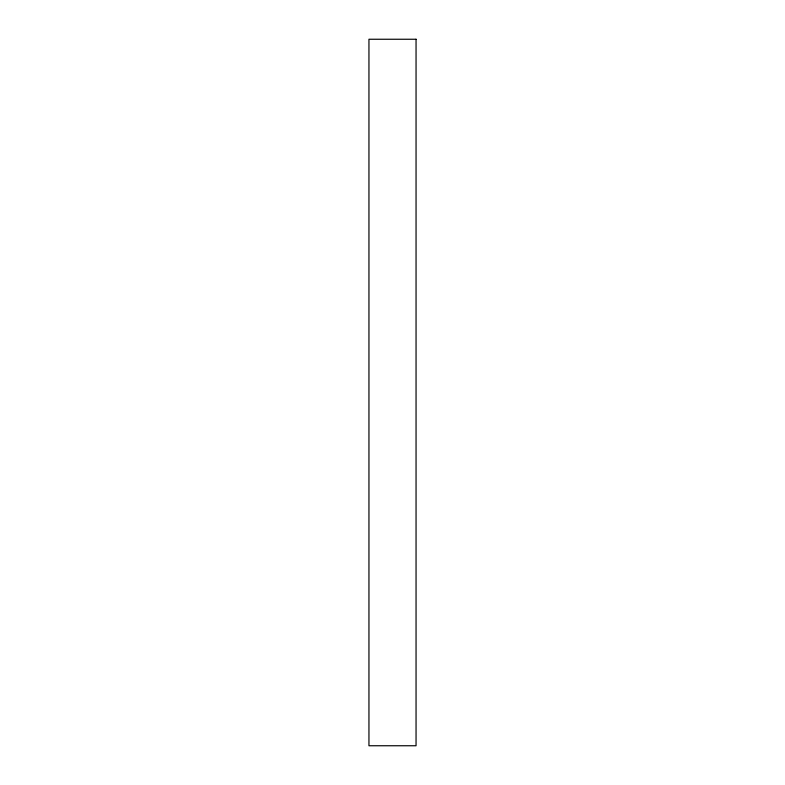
<?xml version="1.0" encoding="UTF-8"?>
<svg xmlns="http://www.w3.org/2000/svg" width="785" height="785" viewBox="0 0 785 785"><rect width="100%" height="100%" fill="white"/><g stroke="black" fill="none" stroke-linecap="round" stroke-linejoin="round"><path stroke-width="1.18" d="M416.05 39.25L368.95 39.25L368.95 745.75L416.05 745.75L416.05 39.25"/></g></svg>
